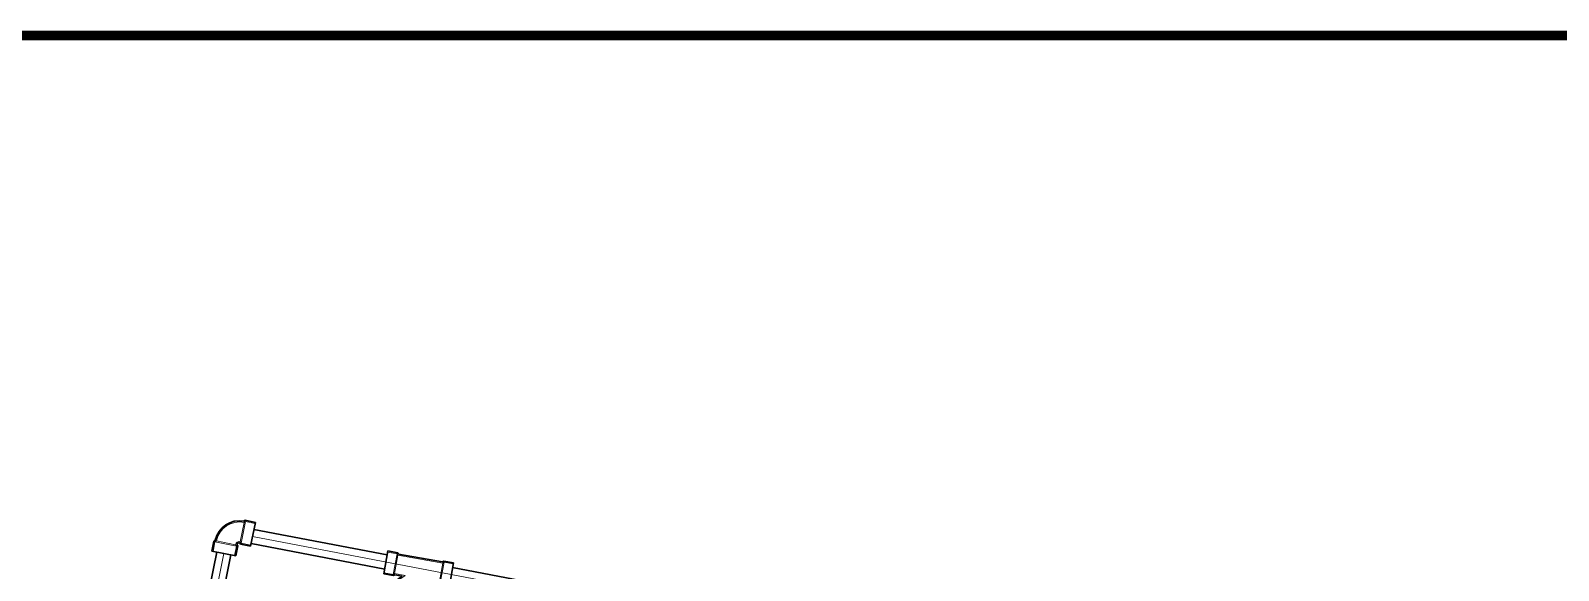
# Model space of a CAD drawing. Header units: metres. Extents: x 159409 to 239023, y 50504 to 95165.
# Drawn here: x 173634 to 174434, y 89574 to 89857 of the extents above; entities that cross this region are included whole.
import ezdxf

# ---------------------------------------------------------------- set-up
doc = ezdxf.new("R2010")
doc.units = ezdxf.units.M
doc.header["$MEASUREMENT"] = 0
doc.layers.add('RJ- DRA-SOIL PIPE', color=12, linetype='Continuous', lineweight=30)
doc.layers.add('RJ- DRA-WASTE PIPE', color=130, linetype='Continuous', lineweight=30)

# ---------------------------------------------------------------- blocks, each defined once
blk = doc.blocks.new('Waste-2')
at = {"color": 6}
for p, q in [((-5.62, 2.86), (-5.62, 8.39)), ((-3.28, 8.39), (-5.62, 8.39)), ((-3.28, 8.39), (-3.01, 8.12)), ((-3.28, 2.86), (-5.62, 2.86)), ((-3.28, 2.86), (-3.02, 3.12)), ((-2.77, 2.34), (-2.51, 2.6)), ((-2.77, 2.34), (-2.77, 0)), ((2.77, 0), (-2.77, 0)), ((2.77, 2.34), (2.5, 2.61)), ((2.77, 2.34), (2.77, 0))]:
    blk.add_line(p, q, dxfattribs=at)
at = {"color": 8, "lineweight": 0}
for p, q in [((-3.39, 8.13), (-5.62, 8.13)), ((-3.39, 3.13), (-3.39, 8.13)), ((-3.39, 8.13), (-3.12, 7.86)), ((-3.12, 3.39), (-3.12, 7.86)), ((-3.39, 3.13), (-5.62, 3.13)), ((-3.39, 3.13), (-3.12, 3.39)), ((-2.5, 2.23), (-2.23, 2.5)), ((2.5, 2.23), (-2.5, 2.23)), ((-2.5, 2.23), (-2.5, 0)), ((2.23, 2.5), (-2.23, 2.5)), ((2.5, 2.23), (2.23, 2.5)), ((2.5, 2.23), (2.5, 0))]:
    blk.add_line(p, q, dxfattribs=at)
for major_axis, start_param, end_param in [((3.79, 3.79), 5.497787, 7.068583), ((-0.631, 0.631), 3.926991, 5.497787)]:
    blk.add_ellipse((-3.12, 2.5), major_axis=major_axis, ratio=1, start_param=start_param, end_param=end_param, dxfattribs=at)
at = {"color": 6}
for major_axis, start_param, end_param in [((3.98, 3.98), 5.517711, 7.048659), ((-0.442, 0.442), 4.091718, 5.33306)]:
    blk.add_ellipse((-3.12, 2.5), major_axis=major_axis, ratio=1, start_param=start_param, end_param=end_param, dxfattribs=at)
blk = doc.blocks.new('A$C2EAC5485')
at = {"color": 8, "lineweight": 0}
for p, q in [((10.9, 20.64), (5.07, 13.3)), ((10.9, 20.64), (7.62, 23.24)), ((10.9, 20.64), (10.98, 19.93)), ((5.07, 13.3), (1.8, 15.9)), ((10.98, 19.93), (5.78, 13.38)), ((10.98, 19.93), (21.3, 11.75)), ((4.22, 10.29), (0.06, 9.81)), ((5.29, 0.98), (4.22, 10.29)), ((4.22, 10.29), (4.77, 9.85)), ((4.77, 9.85), (9.54, 10.4)), ((5.73, 1.53), (4.77, 9.85)), ((5.07, 13.3), (5.78, 13.38)), ((9.54, 10.4), (5.78, 13.38)), ((21.3, 11.75), (24.9, 12.16)), ((25.34, 12.72), (24.9, 12.16)), ((25.85, 3.85), (24.9, 12.16)), ((25.34, 12.72), (29.5, 13.2)), ((26.41, 3.41), (25.34, 12.72)), ((5.29, 0.98), (1.13, 0.5)), ((5.29, 0.98), (5.73, 1.53)), ((5.73, 1.53), (25.85, 3.85)), ((26.41, 3.41), (25.85, 3.85)), ((26.41, 3.41), (30.57, 3.88))]:
    blk.add_line(p, q, dxfattribs=at)
at = {"layer": 'RJ- DRA-SOIL PIPE'}
for p, q in [((7.94, 23.64), (1.48, 15.51)), ((11.38, 20.9), (7.94, 23.64)), ((11.38, 20.9), (11.46, 20.2)), ((4.92, 12.77), (1.48, 15.51)), ((11.46, 20.2), (21.45, 12.27)), ((25.07, 13.19), (29.44, 13.7)), ((30.62, 3.39), (29.44, 13.7)), ((4.36, 10.81), (0, 10.31)), ((1.19, 0), (0, 10.31)), ((4.36, 10.81), (4.92, 10.37)), ((4.92, 12.77), (5.63, 12.86)), ((4.92, 10.37), (8.27, 10.76)), ((8.27, 10.76), (5.63, 12.86)), ((21.45, 12.27), (24.63, 12.64)), ((25.07, 13.19), (24.63, 12.64)), ((5.55, 0.5), (1.19, 0)), ((5.55, 0.5), (5.99, 1.06)), ((5.99, 1.06), (25.7, 3.32)), ((26.26, 2.88), (25.7, 3.32)), ((26.26, 2.88), (30.62, 3.39))]:
    blk.add_line(p, q, dxfattribs=at)

msp = doc.modelspace()

# ---------------------------------------------------------------- linework, layer by layer
at = {"color": 6, "const_width": 5.123}
msp.add_lwpolyline([(179166.557, 89854.015), (179166.557, 85112.189), (172422.808, 85112.189), (172422.808, 89854.015)], close=True, dxfattribs=at)
at = {"color": 0, "ltscale": 10}
msp.add_arc((175773.022, 99426.332), 10088.5, 255.2456003, 284.7551355, dxfattribs=at)
at = {"layer": 'RJ- DRA-WASTE PIPE', "color": 6, "linetype": 'Continuous'}
for p, q in [((173749.506, 89588.26), (173819.448, 89574.883)), ((173751.002, 89595.61), (173820.782, 89582.264)), ((173731.567, 89583.751), (173719.624, 89525.18)), ((173738.906, 89582.257), (173726.925, 89523.501)), ((173855, 89575.719), (173906.926, 89565.788))]:
    msp.add_line(p, q, dxfattribs=at)
at = {"layer": 'RJ- DRA-WASTE PIPE', "color": 8, "lineweight": 9}
for p, q in [((173750.254, 89591.935), (173906.259, 89562.098)), ((173735.241, 89583.003), (173723.444, 89525.148))]:
    msp.add_line(p, q, dxfattribs=at)

# ---------------------------------------------------------------- block references
at = {"color": 1, "ltscale": 10, "xscale": -1.175640000000001, "yscale": 1.175640000000001, "zscale": 1.175640000000001, "rotation": 176.3131116731811}
msp.add_blockref('A$C2EAC5485', (173819.772, 89584.464), dxfattribs=at)
at = {"layer": 'RJ- DRA-WASTE PIPE', "xscale": 2.298597485496434, "yscale": 2.298597485496434, "zscale": 2.298597485496434, "rotation": 78.49515431215768}
msp.add_blockref('Waste-2', (173750.49, 89593.094), dxfattribs=at)

doc.saveas('drawing.dxf')
